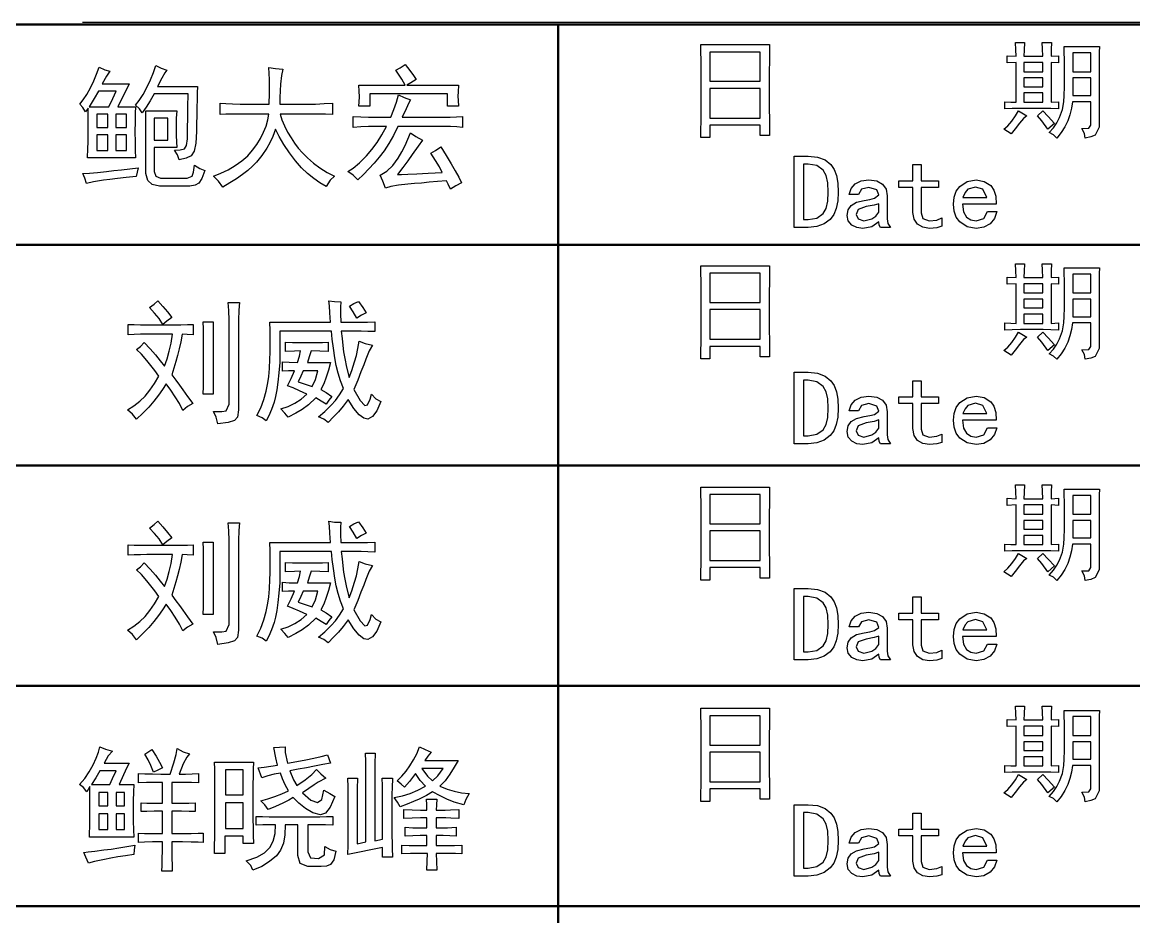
# Model space of a CAD drawing. Extents: x 0 to 1189, y 0 to 841.
# Drawn here: x 936.53 to 981.96, y 36.47 to 73 of the extents above; entities that cross this region are included whole.
import ezdxf

# ---------------------------------------------------------------- set-up
doc = ezdxf.new("R2010")
doc.units = 0

msp = doc.modelspace()

# ---------------------------------------------------------------- linework, layer by layer
at = {"color": 7, "lineweight": 50}
for p, q in [((1178.931, 72.903), (908.931, 72.903)), ((958.433, 9.903), (958.433, 72.903)), ((1010.933, 63.903), (908.931, 63.903)), ((1178.931, 54.903), (908.931, 54.903)), ((1010.933, 45.903), (908.931, 45.903)), ((1100.931, 36.903), (908.931, 36.903))]:
    msp.add_line(p, q, dxfattribs=at)
at = {"color": 7, "lineweight": 25}
for p, q in [((939, 73), (1179, 73)), ((939, 73), (952.333, 73)), ((952.333, 73), (1032.333, 73)), ((952.333, 73), (1032.333, 73))]:
    msp.add_line(p, q, dxfattribs=at)
for points in [[(967.077, 72.089), (967.071, 71.747), (967.067, 71.391), (967.063, 71.019), (967.061, 70.632), (967.06, 70.231), (967.061, 69.829), (967.063, 69.443), (967.067, 69.071), (967.071, 68.714), (967.077, 68.373), (966.685, 68.373), (966.685, 68.799), (964.64, 68.799), (964.64, 68.288), (964.265, 68.288), (964.271, 68.612), (964.276, 68.958), (964.279, 69.327), (964.281, 69.717), (964.282, 70.128), (964.281, 70.476), (964.28, 70.816), (964.278, 71.147), (964.274, 71.469), (964.27, 71.783), (964.265, 72.089)], [(966.685, 70.589), (966.685, 71.782), (964.64, 71.782), (964.64, 70.589)], [(977.151, 71.611), (977.146, 71.88), (977.134, 72.174), (977.492, 72.174), (977.479, 71.863), (977.474, 71.611), (978.242, 71.611), (978.237, 71.914), (978.224, 72.174), (978.599, 72.174), (978.587, 71.888), (978.582, 71.611), (978.889, 71.628), (978.889, 71.339), (978.582, 71.356), (978.582, 69.736), (978.889, 69.753), (978.889, 69.464), (978.57, 69.476), (978.259, 69.481), (977.338, 69.481), (976.989, 69.476), (976.69, 69.464), (976.69, 69.753), (976.933, 69.741), (977.151, 69.736), (977.151, 71.356), (976.793, 71.339), (976.793, 71.628)], [(979.844, 68.663), (980.129, 68.671), (980.202, 68.799), (980.202, 69.753), (979.452, 69.753), (979.416, 69.485), (979.353, 69.223), (979.264, 68.969), (979.147, 68.725), (978.999, 68.492), (978.821, 68.271), (978.68, 68.403), (978.497, 68.492), (978.674, 68.689), (978.819, 68.894), (978.932, 69.106), (979.047, 69.43), (979.102, 69.753), (979.117, 70.015), (979.125, 70.367), (979.128, 70.81), (979.127, 71.166), (979.124, 71.484), (979.118, 71.763), (979.111, 72.003), (980.56, 72.003), (980.55, 71.772), (980.545, 71.511), (980.543, 71.219), (980.543, 68.714), (980.389, 68.39), (980.21, 68.317), (979.98, 68.271), (979.946, 68.462)], [(978.242, 70.981), (978.242, 71.356), (977.474, 71.356), (977.474, 70.981)], [(980.202, 70.981), (980.202, 71.748), (979.469, 71.748), (979.469, 70.981)], [(940.116, 70.999), (939.972, 70.797), (939.796, 70.488), (940.904, 70.488), (940.435, 69.55), (941.16, 69.55), (941.148, 69.285), (941.141, 68.944), (941.138, 68.527), (941.141, 68.116), (941.148, 67.76), (941.16, 67.462), (939.2, 67.462), (939.216, 67.846), (939.221, 68.101), (939.221, 69.486), (939.114, 69.337), (939.003, 69.513), (938.88, 69.657), (939.023, 69.834), (939.169, 70.054), (939.317, 70.317), (939.455, 70.601), (939.572, 70.885), (939.668, 71.17), (939.908, 71.063)], [(941.16, 69.614), (941.316, 69.808), (941.472, 70.05), (941.629, 70.339), (941.773, 70.646), (941.894, 70.945), (941.991, 71.233), (942.209, 71.122), (942.438, 71.042), (942.358, 70.93), (942.23, 70.71), (942.055, 70.381), (943.695, 70.381), (943.685, 70.123), (943.677, 69.838), (943.669, 69.526), (943.663, 69.188), (943.657, 68.854), (943.65, 68.554), (943.641, 68.289), (943.631, 68.059), (943.56, 67.728), (943.429, 67.547), (943.229, 67.451), (942.95, 67.377), (942.87, 67.585), (942.758, 67.782), (942.987, 67.792), (943.163, 67.824), (943.245, 67.96), (943.28, 68.24), (943.285, 68.426), (943.29, 68.703), (943.296, 69.072), (943.304, 69.532), (943.312, 70.083), (941.927, 70.083), (941.759, 69.796), (941.595, 69.534), (941.437, 69.295), (941.325, 69.46)], [(946.629, 69.657), (946.64, 70.099), (946.643, 70.433), (946.64, 70.658), (946.626, 70.909), (946.608, 71.148), (946.879, 71.111), (947.183, 71.084), (947.127, 70.823), (947.087, 70.466), (947.069, 70.196), (947.059, 69.927), (947.055, 69.657), (948.142, 69.657), (948.516, 69.661), (948.871, 69.676), (949.207, 69.699), (949.207, 69.231), (948.921, 69.242), (948.629, 69.25), (948.333, 69.252), (947.076, 69.252), (947.147, 69.009), (947.247, 68.764), (947.375, 68.517), (947.518, 68.278), (947.663, 68.058), (947.811, 67.856), (947.979, 67.661), (948.185, 67.459), (948.429, 67.249), (948.7, 67.048), (948.988, 66.87), (949.292, 66.716), (949.122, 66.546), (948.951, 66.29), (948.697, 66.444), (948.445, 66.622), (948.195, 66.823), (947.946, 67.058), (947.698, 67.339), (947.449, 67.665), (947.221, 68.004), (947.032, 68.327), (946.885, 68.634), (946.769, 68.339), (946.648, 68.08), (946.522, 67.856), (946.323, 67.561), (946.107, 67.292), (945.943, 67.121), (945.752, 66.951), (945.532, 66.78), (945.286, 66.61), (945.02, 66.439), (944.733, 66.269), (944.551, 66.509), (944.349, 66.716), (944.646, 66.83), (944.941, 66.972), (945.233, 67.143), (945.507, 67.335), (945.745, 67.545), (945.947, 67.771), (946.12, 68.009), (946.269, 68.254), (946.394, 68.506), (946.494, 68.759), (946.565, 69.008), (946.608, 69.252), (945.436, 69.252), (945.118, 69.25), (944.849, 69.242), (944.626, 69.231), (944.626, 69.699), (944.849, 69.685), (945.118, 69.671), (945.436, 69.657)], [(951.802, 71.042), (951.973, 71.143), (952.186, 71.276), (952.368, 71.027), (952.517, 70.821), (952.633, 70.658), (952.409, 70.525), (952.25, 70.424), (954.359, 70.424), (954.343, 70.163), (954.338, 69.976), (954.343, 69.801), (954.359, 69.571), (953.911, 69.571), (953.911, 70.083), (950.737, 70.083), (950.737, 69.571), (950.289, 69.571), (950.305, 69.753), (950.311, 69.955), (950.305, 70.179), (950.289, 70.424), (952.186, 70.424), (952.047, 70.674)], [(978.242, 70.367), (978.242, 70.725), (977.474, 70.725), (977.474, 70.367)], [(980.202, 70.009), (980.202, 70.725), (979.469, 70.725), (979.469, 70.009)], [(940.073, 69.55), (940.233, 69.891), (940.371, 70.189), (939.647, 70.189), (939.477, 69.891), (939.263, 69.55)], [(952.399, 69.827), (952.332, 69.702), (952.219, 69.467), (952.058, 69.124), (953.741, 69.124), (954.018, 69.126), (954.281, 69.134), (954.529, 69.145), (954.529, 68.698), (954.293, 68.722), (954.037, 68.736), (953.762, 68.741), (951.887, 68.741), (951.704, 68.374), (951.515, 68.043), (951.32, 67.746), (951.12, 67.483), (950.914, 67.242), (950.7, 67.009), (950.477, 66.784), (950.247, 66.567), (950.06, 66.748), (949.842, 66.908), (950.059, 67.045), (950.311, 67.259), (950.598, 67.547), (950.821, 67.806), (951.032, 68.091), (951.232, 68.402), (951.419, 68.741), (951.014, 68.741), (950.689, 68.736), (950.37, 68.722), (950.055, 68.698), (950.055, 69.145), (950.37, 69.134), (950.689, 69.126), (951.014, 69.124), (951.589, 69.124), (951.719, 69.434), (951.826, 69.74), (951.909, 70.04), (952.138, 69.923)], [(966.685, 69.089), (966.685, 70.299), (964.64, 70.299), (964.64, 69.089)], [(978.242, 69.736), (978.242, 70.111), (977.474, 70.111), (977.474, 69.736)], [(940.031, 68.698), (940.031, 69.252), (939.583, 69.252), (939.583, 68.698)], [(940.798, 68.698), (940.798, 69.252), (940.35, 69.252), (940.35, 68.698)], [(942.843, 69.38), (942.827, 69.087), (942.822, 68.677), (942.824, 68.381), (942.831, 68.118), (942.843, 67.888), (941.927, 67.888), (941.927, 66.908), (941.991, 66.711), (942.183, 66.631), (943.269, 66.631), (943.482, 66.716), (943.536, 66.871), (943.568, 67.164), (943.791, 67.025), (943.994, 66.951), (943.868, 66.618), (943.749, 66.429), (943.597, 66.341), (943.376, 66.312), (942.14, 66.312), (941.842, 66.368), (941.657, 66.539), (941.586, 66.823), (941.586, 69.38)], [(942.481, 68.187), (942.481, 69.081), (941.927, 69.081), (941.927, 68.187)], [(977.594, 69.174), (977.46, 69.074), (977.295, 68.876), (977.119, 68.643), (976.946, 68.441), (976.656, 68.628), (976.814, 68.771), (976.98, 68.961), (977.134, 69.172), (977.253, 69.378)], [(978.446, 68.628), (978.203, 68.969), (978.02, 69.174), (978.242, 69.378), (978.463, 69.148), (978.719, 68.867)], [(940.031, 67.76), (940.031, 68.4), (939.583, 68.4), (939.583, 67.76)], [(940.798, 67.76), (940.798, 68.4), (940.35, 68.4), (940.35, 67.76)], [(952.889, 68.187), (952.71, 67.944), (952.473, 67.601), (952.287, 67.334), (952.085, 67.061), (951.866, 66.78), (952.028, 66.784), (952.292, 66.794), (952.659, 66.811), (953.127, 66.835), (953.698, 66.866), (953.58, 67.095), (953.424, 67.358), (953.23, 67.654), (953.416, 67.76), (953.635, 67.91), (953.86, 67.551), (954.057, 67.224), (954.228, 66.93), (954.371, 66.669), (954.487, 66.439), (954.258, 66.322), (954.039, 66.184), (953.943, 66.386), (953.869, 66.525), (953.506, 66.492), (953.167, 66.462), (952.851, 66.434), (952.56, 66.409), (952.292, 66.386), (951.906, 66.345), (951.601, 66.291), (951.376, 66.226), (951.269, 66.509), (951.163, 66.759), (951.434, 66.921), (951.679, 67.152), (951.898, 67.451), (952.045, 67.704), (952.178, 67.96), (952.296, 68.221), (952.399, 68.485), (952.617, 68.336)], [(969.884, 66.065), (969.863, 65.701), (969.8, 65.394), (969.697, 65.143), (969.551, 64.949), (969.304, 64.764), (969.006, 64.653), (968.656, 64.616), (968.077, 64.616), (968.077, 67.531), (968.656, 67.531), (969.04, 67.493), (969.349, 67.38), (969.585, 67.19), (969.716, 66.992), (969.809, 66.739), (969.865, 66.43)], [(941.266, 67.057), (941.181, 66.695), (940.778, 66.654), (940.422, 66.615), (940.112, 66.579), (939.849, 66.546), (939.437, 66.482), (939.157, 66.418), (939.088, 66.636), (939.008, 66.823), (939.286, 66.842), (939.609, 66.87), (939.977, 66.908), (940.278, 66.941), (940.593, 66.977), (940.922, 67.016)], [(969.474, 66.065), (969.452, 66.444), (969.384, 66.74), (969.27, 66.952), (969.014, 67.143), (968.656, 67.207), (968.469, 67.207), (968.469, 64.94), (968.656, 64.94), (969.014, 65.002), (969.27, 65.187), (969.384, 65.395), (969.452, 65.687)], [(974.112, 64.668), (973.915, 64.608), (973.617, 64.582), (973.34, 64.625), (973.123, 64.753), (972.982, 64.957), (972.935, 65.23), (972.935, 66.253), (972.356, 66.253), (972.356, 66.525), (972.935, 66.525), (972.935, 67.19), (973.276, 67.19), (973.276, 66.525), (973.975, 66.525), (973.975, 66.253), (973.276, 66.253), (973.276, 65.213), (973.344, 64.983), (973.6, 64.889), (973.907, 64.923), (974.112, 65.008)], [(972.018, 64.616), (971.609, 64.616), (971.558, 64.71), (971.541, 64.855), (971.251, 64.65), (970.893, 64.582), (970.642, 64.616), (970.433, 64.719), (970.292, 64.885), (970.246, 65.111), (970.288, 65.341), (970.416, 65.52), (970.633, 65.648), (970.944, 65.724), (971.168, 65.763), (971.362, 65.81), (971.541, 65.946), (971.464, 66.15), (971.132, 66.253), (970.834, 66.176), (970.706, 65.963), (970.331, 65.963), (970.41, 66.208), (970.578, 66.398), (970.823, 66.519), (971.132, 66.56), (971.46, 66.517), (971.694, 66.389), (971.835, 66.185), (971.882, 65.912), (971.882, 64.974), (971.916, 64.787)], [(976.36, 65.264), (976.275, 64.987), (976.087, 64.77), (975.827, 64.629), (975.525, 64.582), (975.152, 64.648), (974.852, 64.847), (974.705, 65.044), (974.617, 65.286), (974.587, 65.571), (974.617, 65.856), (974.705, 66.097), (974.852, 66.295), (975.152, 66.494), (975.525, 66.56), (975.851, 66.502), (976.113, 66.329), (976.241, 66.143), (976.318, 65.89), (976.343, 65.571), (974.962, 65.571), (975.003, 65.251), (975.124, 65.043), (975.305, 64.927), (975.525, 64.889), (975.832, 64.983), (975.985, 65.264)], [(975.951, 65.844), (975.798, 66.176), (975.491, 66.27), (975.184, 66.176), (975.065, 66.046), (974.979, 65.844)], [(971.541, 65.247), (971.541, 65.588), (971.345, 65.528), (971.03, 65.469), (970.697, 65.349), (970.621, 65.145), (970.697, 64.966), (970.927, 64.889), (971.26, 64.974), (971.42, 65.085)], [(967.077, 63.053), (967.071, 62.711), (967.067, 62.355), (967.063, 61.983), (967.061, 61.596), (967.06, 61.195), (967.061, 60.793), (967.063, 60.407), (967.067, 60.035), (967.071, 59.678), (967.077, 59.337), (966.685, 59.337), (966.685, 59.763), (964.64, 59.763), (964.64, 59.252), (964.265, 59.252), (964.271, 59.576), (964.276, 59.923), (964.279, 60.291), (964.281, 60.681), (964.282, 61.093), (964.281, 61.441), (964.28, 61.78), (964.278, 62.111), (964.274, 62.433), (964.27, 62.747), (964.265, 63.053)], [(966.685, 61.553), (966.685, 62.746), (964.64, 62.746), (964.64, 61.553)], [(977.151, 62.575), (977.146, 62.844), (977.134, 63.138), (977.492, 63.138), (977.479, 62.827), (977.474, 62.575), (978.242, 62.575), (978.237, 62.878), (978.224, 63.138), (978.599, 63.138), (978.587, 62.852), (978.582, 62.575), (978.889, 62.593), (978.889, 62.303), (978.582, 62.32), (978.582, 60.7), (978.889, 60.718), (978.889, 60.428), (978.57, 60.441), (978.259, 60.445), (977.338, 60.445), (976.989, 60.441), (976.69, 60.428), (976.69, 60.718), (976.933, 60.705), (977.151, 60.7), (977.151, 62.32), (976.793, 62.303), (976.793, 62.593)], [(979.844, 59.627), (980.129, 59.635), (980.202, 59.763), (980.202, 60.718), (979.452, 60.718), (979.416, 60.449), (979.353, 60.187), (979.264, 59.933), (979.147, 59.689), (978.999, 59.456), (978.821, 59.235), (978.68, 59.367), (978.497, 59.456), (978.674, 59.653), (978.819, 59.858), (978.932, 60.07), (979.047, 60.394), (979.102, 60.718), (979.117, 60.979), (979.125, 61.331), (979.128, 61.774), (979.127, 62.13), (979.124, 62.448), (979.118, 62.727), (979.111, 62.968), (980.56, 62.968), (980.55, 62.736), (980.545, 62.475), (980.543, 62.183), (980.543, 59.678), (980.389, 59.354), (980.21, 59.281), (979.98, 59.235), (979.946, 59.426)], [(980.202, 61.945), (980.202, 62.712), (979.469, 62.712), (979.469, 61.945)], [(978.242, 61.945), (978.242, 62.32), (977.474, 62.32), (977.474, 61.945)], [(942.07, 61.62), (942.276, 61.393), (942.468, 61.166), (942.645, 60.938), (942.438, 60.794), (942.283, 60.661), (942.127, 60.898), (941.942, 61.125), (941.729, 61.343), (941.921, 61.487)], [(945.415, 61.556), (945.383, 61.237), (945.373, 60.832), (945.373, 57.167), (945.33, 56.877), (945.202, 56.73), (944.947, 56.658), (944.52, 56.592), (944.457, 56.869), (944.35, 57.103), (944.683, 57.108), (944.872, 57.124), (944.989, 57.401), (944.989, 60.832), (944.979, 61.226), (944.947, 61.556)], [(946.503, 56.72), (946.332, 56.847), (946.119, 56.933), (946.287, 57.258), (946.407, 57.593), (946.495, 57.934), (946.567, 58.275), (946.605, 58.534), (946.633, 58.857), (946.652, 59.244), (946.659, 59.506), (946.662, 59.786), (946.662, 60.087), (946.659, 60.407), (946.652, 60.747), (949.124, 60.747), (949.107, 61.128), (949.086, 61.419), (949.06, 61.62), (949.299, 61.588), (949.55, 61.577), (949.54, 61.362), (949.54, 61.085), (949.55, 60.747), (950.125, 60.747), (950.376, 60.749), (950.646, 60.756), (950.935, 60.768), (950.935, 60.363), (950.655, 60.375), (950.385, 60.382), (950.125, 60.384), (949.571, 60.384), (949.601, 60.082), (949.633, 59.802), (949.667, 59.543), (949.715, 59.26), (949.79, 58.908), (949.891, 58.488), (950, 58.776), (950.114, 59.127), (950.187, 59.392), (950.247, 59.676), (950.295, 59.979), (950.551, 59.884), (950.849, 59.809), (950.716, 59.58), (950.572, 59.234), (950.486, 59.005), (950.375, 58.722), (950.241, 58.387), (950.082, 57.998), (950.344, 57.551), (950.532, 57.345), (950.647, 57.38), (950.746, 57.604), (950.807, 57.806), (950.988, 57.625), (951.19, 57.508), (951.027, 57.135), (950.849, 56.897), (950.658, 56.794), (950.495, 56.824), (950.306, 56.967), (950.09, 57.224), (949.848, 57.593), (949.643, 57.319), (949.454, 57.092), (949.259, 56.882), (949.038, 56.656), (948.852, 56.789), (948.633, 56.89), (948.892, 57.103), (949.156, 57.359), (949.33, 57.558), (949.496, 57.785), (949.656, 58.041), (949.538, 58.359), (949.44, 58.674), (949.363, 58.987), (949.305, 59.298), (949.247, 59.693), (949.201, 60.055), (949.166, 60.384), (947.057, 60.384), (947.057, 59.106), (947.02, 58.68), (946.978, 58.305), (946.932, 57.981), (946.88, 57.708), (946.822, 57.487), (946.721, 57.184), (946.614, 56.928)], [(950.274, 61.599), (950.45, 61.354), (950.594, 61.13), (950.391, 61.034), (950.21, 60.917), (950.061, 61.178), (949.912, 61.407), (950.088, 61.508)], [(978.242, 61.331), (978.242, 61.689), (977.474, 61.689), (977.474, 61.331)], [(980.202, 60.973), (980.202, 61.689), (979.469, 61.689), (979.469, 60.973)], [(966.685, 60.053), (966.685, 61.263), (964.64, 61.263), (964.64, 60.053)], [(978.242, 60.7), (978.242, 61.075), (977.474, 61.075), (977.474, 60.7)], [(942.688, 60.64), (943.008, 60.642), (943.285, 60.649), (943.519, 60.661), (943.519, 60.235), (943.269, 60.251), (943.072, 60.256), (943.012, 59.943), (942.948, 59.655), (942.88, 59.394), (942.806, 59.139), (942.728, 58.873), (942.645, 58.595), (942.809, 58.376), (942.958, 58.173), (943.093, 57.987), (943.29, 57.713), (943.498, 57.423), (943.29, 57.3), (943.093, 57.146), (942.952, 57.423), (942.784, 57.7), (942.6, 57.971), (942.411, 58.232), (942.261, 58.003), (942.094, 57.768), (941.91, 57.529), (941.703, 57.285), (941.465, 57.037), (941.197, 56.783), (941.031, 56.997), (940.834, 57.167), (941.094, 57.334), (941.332, 57.522), (941.548, 57.732), (941.748, 57.97), (941.936, 58.243), (942.113, 58.552), (941.945, 58.773), (941.781, 58.983), (941.623, 59.18), (941.399, 59.439), (941.197, 59.639), (941.362, 59.761), (941.516, 59.916), (941.759, 59.663), (941.974, 59.415), (942.169, 59.178), (942.347, 58.957), (942.448, 59.258), (942.539, 59.564), (942.613, 59.892), (942.667, 60.256), (941.623, 60.256), (941.358, 60.254), (941.102, 60.247), (940.856, 60.235), (940.856, 60.661), (941.102, 60.649), (941.358, 60.642), (941.623, 60.64)], [(943.945, 60.107), (943.94, 60.475), (943.924, 60.768), (944.329, 60.768), (944.329, 57.806), (943.924, 57.806), (943.94, 58.12), (943.945, 58.467)], [(977.594, 60.138), (977.46, 60.038), (977.295, 59.84), (977.119, 59.607), (976.946, 59.405), (976.656, 59.593), (976.814, 59.735), (976.98, 59.925), (977.134, 60.136), (977.253, 60.343)], [(978.446, 59.593), (978.203, 59.933), (978.02, 60.138), (978.242, 60.343), (978.463, 60.112), (978.719, 59.831)], [(947.163, 59.127), (947.446, 59.111), (947.781, 59.106), (947.856, 59.362), (947.909, 59.575), (947.659, 59.569), (947.291, 59.553), (947.291, 59.937), (947.573, 59.925), (947.878, 59.918), (948.207, 59.916), (948.527, 59.918), (948.804, 59.925), (949.038, 59.937), (949.038, 59.553), (948.692, 59.569), (948.335, 59.575), (948.255, 59.34), (948.186, 59.106), (949.124, 59.106), (949.044, 58.789), (948.953, 58.499), (948.852, 58.235), (948.74, 57.998), (948.958, 57.875), (949.188, 57.721), (949.065, 57.566), (948.953, 57.401), (948.751, 57.529), (948.527, 57.657), (948.229, 57.38), (947.973, 57.188), (947.712, 57.034), (947.398, 56.869), (947.259, 57.039), (947.099, 57.21), (947.403, 57.311), (947.675, 57.444), (947.925, 57.609), (948.165, 57.806), (947.869, 57.948), (947.606, 58.062), (947.376, 58.147), (947.52, 58.451), (947.653, 58.765), (947.414, 58.76), (947.163, 58.744)], [(948.378, 58.126), (948.522, 58.413), (948.612, 58.765), (948.016, 58.765), (947.92, 58.547), (947.803, 58.318)], [(969.884, 57.236), (969.863, 56.872), (969.8, 56.565), (969.697, 56.314), (969.551, 56.12), (969.304, 55.935), (969.006, 55.824), (968.656, 55.787), (968.077, 55.787), (968.077, 58.702), (968.656, 58.702), (969.04, 58.664), (969.349, 58.55), (969.585, 58.361), (969.716, 58.163), (969.809, 57.909), (969.865, 57.6)], [(969.474, 57.236), (969.452, 57.615), (969.384, 57.91), (969.27, 58.122), (969.014, 58.314), (968.656, 58.378), (968.469, 58.378), (968.469, 56.111), (968.656, 56.111), (969.014, 56.173), (969.27, 56.358), (969.384, 56.566), (969.452, 56.858)], [(974.112, 55.838), (973.915, 55.779), (973.617, 55.753), (973.34, 55.796), (973.123, 55.923), (972.982, 56.128), (972.935, 56.401), (972.935, 57.423), (972.356, 57.423), (972.356, 57.696), (972.935, 57.696), (972.935, 58.361), (973.276, 58.361), (973.276, 57.696), (973.975, 57.696), (973.975, 57.423), (973.276, 57.423), (973.276, 56.384), (973.344, 56.154), (973.6, 56.06), (973.907, 56.094), (974.112, 56.179)], [(972.018, 55.787), (971.609, 55.787), (971.558, 55.881), (971.541, 56.026), (971.251, 55.821), (970.893, 55.753), (970.642, 55.787), (970.433, 55.889), (970.292, 56.056), (970.246, 56.281), (970.288, 56.512), (970.416, 56.691), (970.633, 56.818), (970.944, 56.895), (971.168, 56.933), (971.362, 56.98), (971.541, 57.117), (971.464, 57.321), (971.132, 57.423), (970.834, 57.347), (970.706, 57.134), (970.331, 57.134), (970.41, 57.379), (970.578, 57.568), (970.823, 57.69), (971.132, 57.73), (971.46, 57.688), (971.694, 57.56), (971.835, 57.355), (971.882, 57.083), (971.882, 56.145), (971.916, 55.958)], [(976.36, 56.435), (976.275, 56.158), (976.087, 55.941), (975.827, 55.8), (975.525, 55.753), (975.152, 55.819), (974.852, 56.017), (974.705, 56.215), (974.617, 56.457), (974.587, 56.742), (974.617, 57.027), (974.705, 57.268), (974.852, 57.466), (975.152, 57.664), (975.525, 57.73), (975.851, 57.673), (976.113, 57.5), (976.241, 57.314), (976.318, 57.061), (976.343, 56.742), (974.962, 56.742), (975.003, 56.422), (975.124, 56.213), (975.305, 56.098), (975.525, 56.06), (975.832, 56.154), (975.985, 56.435)], [(975.951, 57.014), (975.798, 57.347), (975.491, 57.441), (975.184, 57.347), (975.065, 57.217), (974.979, 57.014)], [(971.541, 56.418), (971.541, 56.759), (971.345, 56.699), (971.03, 56.639), (970.697, 56.52), (970.621, 56.316), (970.697, 56.137), (970.927, 56.06), (971.26, 56.145), (971.42, 56.256)], [(977.151, 53.54), (977.146, 53.808), (977.134, 54.102), (977.492, 54.102), (977.479, 53.791), (977.474, 53.54), (978.242, 53.54), (978.237, 53.842), (978.224, 54.102), (978.599, 54.102), (978.587, 53.817), (978.582, 53.54), (978.889, 53.557), (978.889, 53.267), (978.582, 53.284), (978.582, 51.665), (978.889, 51.682), (978.889, 51.392), (978.57, 51.405), (978.259, 51.409), (977.338, 51.409), (976.989, 51.405), (976.69, 51.392), (976.69, 51.682), (976.933, 51.669), (977.151, 51.665), (977.151, 53.284), (976.793, 53.267), (976.793, 53.557)], [(967.077, 54.017), (967.071, 53.675), (967.067, 53.319), (967.063, 52.947), (967.061, 52.56), (967.06, 52.159), (967.061, 51.757), (967.063, 51.371), (967.067, 50.999), (967.071, 50.642), (967.077, 50.301), (966.685, 50.301), (966.685, 50.727), (964.64, 50.727), (964.64, 50.216), (964.265, 50.216), (964.271, 50.54), (964.276, 50.887), (964.279, 51.255), (964.281, 51.645), (964.282, 52.057), (964.281, 52.405), (964.28, 52.744), (964.278, 53.075), (964.274, 53.397), (964.27, 53.711), (964.265, 54.017)], [(966.685, 52.517), (966.685, 53.71), (964.64, 53.71), (964.64, 52.517)], [(979.844, 50.591), (980.129, 50.599), (980.202, 50.727), (980.202, 51.682), (979.452, 51.682), (979.416, 51.413), (979.353, 51.151), (979.264, 50.897), (979.147, 50.653), (978.999, 50.42), (978.821, 50.199), (978.68, 50.331), (978.497, 50.42), (978.674, 50.617), (978.819, 50.822), (978.932, 51.034), (979.047, 51.358), (979.102, 51.682), (979.117, 51.943), (979.125, 52.295), (979.128, 52.738), (979.127, 53.094), (979.124, 53.412), (979.118, 53.691), (979.111, 53.932), (980.56, 53.932), (980.55, 53.701), (980.545, 53.439), (980.543, 53.147), (980.543, 50.642), (980.389, 50.318), (980.21, 50.246), (979.98, 50.199), (979.946, 50.39)], [(980.202, 52.909), (980.202, 53.676), (979.469, 53.676), (979.469, 52.909)], [(978.242, 52.909), (978.242, 53.284), (977.474, 53.284), (977.474, 52.909)], [(942.07, 52.62), (942.276, 52.393), (942.468, 52.166), (942.645, 51.938), (942.438, 51.794), (942.283, 51.661), (942.127, 51.898), (941.942, 52.125), (941.729, 52.343), (941.921, 52.487)], [(945.415, 52.556), (945.383, 52.237), (945.373, 51.832), (945.373, 48.167), (945.33, 47.877), (945.202, 47.73), (944.947, 47.658), (944.52, 47.592), (944.457, 47.869), (944.35, 48.103), (944.683, 48.108), (944.872, 48.124), (944.989, 48.401), (944.989, 51.832), (944.979, 52.226), (944.947, 52.556)], [(946.503, 47.72), (946.332, 47.847), (946.119, 47.933), (946.287, 48.258), (946.407, 48.593), (946.495, 48.934), (946.567, 49.275), (946.605, 49.534), (946.633, 49.857), (946.652, 50.244), (946.659, 50.506), (946.662, 50.786), (946.662, 51.087), (946.659, 51.407), (946.652, 51.747), (949.124, 51.747), (949.107, 52.128), (949.086, 52.419), (949.06, 52.62), (949.299, 52.588), (949.55, 52.577), (949.54, 52.362), (949.54, 52.085), (949.55, 51.747), (950.125, 51.747), (950.376, 51.749), (950.646, 51.756), (950.935, 51.768), (950.935, 51.363), (950.655, 51.375), (950.385, 51.382), (950.125, 51.384), (949.571, 51.384), (949.601, 51.082), (949.633, 50.802), (949.667, 50.543), (949.715, 50.26), (949.79, 49.908), (949.891, 49.488), (950, 49.776), (950.114, 50.127), (950.187, 50.392), (950.247, 50.676), (950.295, 50.979), (950.551, 50.884), (950.849, 50.809), (950.716, 50.58), (950.572, 50.234), (950.486, 50.005), (950.375, 49.722), (950.241, 49.387), (950.082, 48.998), (950.344, 48.551), (950.532, 48.345), (950.647, 48.38), (950.746, 48.604), (950.807, 48.806), (950.988, 48.625), (951.19, 48.508), (951.027, 48.135), (950.849, 47.897), (950.658, 47.794), (950.495, 47.824), (950.306, 47.967), (950.09, 48.224), (949.848, 48.593), (949.643, 48.319), (949.454, 48.092), (949.259, 47.882), (949.038, 47.656), (948.852, 47.789), (948.633, 47.89), (948.892, 48.103), (949.156, 48.359), (949.33, 48.558), (949.496, 48.785), (949.656, 49.041), (949.538, 49.359), (949.44, 49.674), (949.363, 49.987), (949.305, 50.298), (949.247, 50.693), (949.201, 51.055), (949.166, 51.384), (947.057, 51.384), (947.057, 50.106), (947.02, 49.68), (946.978, 49.305), (946.932, 48.981), (946.88, 48.708), (946.822, 48.487), (946.721, 48.184), (946.614, 47.928)], [(950.274, 52.599), (950.45, 52.354), (950.594, 52.13), (950.391, 52.034), (950.21, 51.917), (950.061, 52.178), (949.912, 52.407), (950.088, 52.508)], [(978.242, 52.295), (978.242, 52.653), (977.474, 52.653), (977.474, 52.295)], [(980.202, 51.937), (980.202, 52.653), (979.469, 52.653), (979.469, 51.937)], [(966.685, 51.017), (966.685, 52.227), (964.64, 52.227), (964.64, 51.017)], [(978.242, 51.665), (978.242, 52.04), (977.474, 52.04), (977.474, 51.665)], [(942.688, 51.64), (943.008, 51.642), (943.285, 51.649), (943.519, 51.661), (943.519, 51.235), (943.269, 51.251), (943.072, 51.256), (943.012, 50.943), (942.948, 50.655), (942.88, 50.394), (942.806, 50.139), (942.728, 49.873), (942.645, 49.595), (942.809, 49.376), (942.958, 49.173), (943.093, 48.987), (943.29, 48.713), (943.498, 48.423), (943.29, 48.3), (943.093, 48.146), (942.952, 48.423), (942.784, 48.7), (942.6, 48.971), (942.411, 49.232), (942.261, 49.003), (942.094, 48.768), (941.91, 48.529), (941.703, 48.285), (941.465, 48.037), (941.197, 47.783), (941.031, 47.997), (940.834, 48.167), (941.094, 48.334), (941.332, 48.522), (941.548, 48.732), (941.748, 48.97), (941.936, 49.243), (942.113, 49.552), (941.945, 49.773), (941.781, 49.983), (941.623, 50.18), (941.399, 50.439), (941.197, 50.639), (941.362, 50.761), (941.516, 50.916), (941.759, 50.663), (941.974, 50.415), (942.169, 50.178), (942.347, 49.957), (942.448, 50.258), (942.539, 50.564), (942.613, 50.892), (942.667, 51.256), (941.623, 51.256), (941.358, 51.254), (941.102, 51.247), (940.856, 51.235), (940.856, 51.661), (941.102, 51.649), (941.358, 51.642), (941.623, 51.64)], [(943.945, 51.107), (943.94, 51.475), (943.924, 51.768), (944.329, 51.768), (944.329, 48.806), (943.924, 48.806), (943.94, 49.12), (943.945, 49.467)], [(947.163, 50.127), (947.446, 50.111), (947.781, 50.106), (947.856, 50.362), (947.909, 50.575), (947.659, 50.569), (947.291, 50.553), (947.291, 50.937), (947.573, 50.925), (947.878, 50.918), (948.207, 50.916), (948.527, 50.918), (948.804, 50.925), (949.038, 50.937), (949.038, 50.553), (948.692, 50.569), (948.335, 50.575), (948.255, 50.34), (948.186, 50.106), (949.124, 50.106), (949.044, 49.789), (948.953, 49.499), (948.852, 49.235), (948.74, 48.998), (948.958, 48.875), (949.188, 48.721), (949.065, 48.566), (948.953, 48.401), (948.751, 48.529), (948.527, 48.657), (948.229, 48.38), (947.973, 48.188), (947.712, 48.034), (947.398, 47.869), (947.259, 48.039), (947.099, 48.21), (947.403, 48.311), (947.675, 48.444), (947.925, 48.609), (948.165, 48.806), (947.869, 48.948), (947.606, 49.062), (947.376, 49.147), (947.52, 49.451), (947.653, 49.765), (947.414, 49.76), (947.163, 49.744)], [(977.594, 51.102), (977.46, 51.002), (977.295, 50.804), (977.119, 50.572), (976.946, 50.369), (976.656, 50.557), (976.814, 50.699), (976.98, 50.889), (977.134, 51.1), (977.253, 51.307)], [(978.446, 50.557), (978.203, 50.897), (978.02, 51.102), (978.242, 51.307), (978.463, 51.076), (978.719, 50.795)], [(948.378, 49.126), (948.522, 49.413), (948.612, 49.765), (948.016, 49.765), (947.92, 49.547), (947.803, 49.318)], [(969.884, 48.407), (969.863, 48.043), (969.8, 47.736), (969.697, 47.485), (969.551, 47.29), (969.304, 47.106), (969.006, 46.995), (968.656, 46.958), (968.077, 46.958), (968.077, 49.873), (968.656, 49.873), (969.04, 49.835), (969.349, 49.721), (969.585, 49.532), (969.716, 49.334), (969.809, 49.08), (969.865, 48.771)], [(969.474, 48.407), (969.452, 48.785), (969.384, 49.081), (969.27, 49.293), (969.014, 49.485), (968.656, 49.549), (968.469, 49.549), (968.469, 47.282), (968.656, 47.282), (969.014, 47.343), (969.27, 47.529), (969.384, 47.736), (969.452, 48.029)], [(974.112, 47.009), (973.915, 46.949), (973.617, 46.924), (973.34, 46.966), (973.123, 47.094), (972.982, 47.299), (972.935, 47.571), (972.935, 48.594), (972.356, 48.594), (972.356, 48.867), (972.935, 48.867), (972.935, 49.532), (973.276, 49.532), (973.276, 48.867), (973.975, 48.867), (973.975, 48.594), (973.276, 48.594), (973.276, 47.554), (973.344, 47.324), (973.6, 47.231), (973.907, 47.265), (974.112, 47.35)], [(972.018, 46.958), (971.609, 46.958), (971.558, 47.052), (971.541, 47.196), (971.251, 46.992), (970.893, 46.924), (970.642, 46.958), (970.433, 47.06), (970.292, 47.226), (970.246, 47.452), (970.288, 47.682), (970.416, 47.861), (970.633, 47.989), (970.944, 48.066), (971.168, 48.104), (971.362, 48.151), (971.541, 48.287), (971.464, 48.492), (971.132, 48.594), (970.834, 48.517), (970.706, 48.304), (970.331, 48.304), (970.41, 48.549), (970.578, 48.739), (970.823, 48.861), (971.132, 48.901), (971.46, 48.858), (971.694, 48.731), (971.835, 48.526), (971.882, 48.253), (971.882, 47.316), (971.916, 47.128)], [(976.36, 47.606), (976.275, 47.329), (976.087, 47.111), (975.827, 46.971), (975.525, 46.924), (975.152, 46.99), (974.852, 47.188), (974.705, 47.386), (974.617, 47.627), (974.587, 47.912), (974.617, 48.197), (974.705, 48.439), (974.852, 48.637), (975.152, 48.835), (975.525, 48.901), (975.851, 48.843), (976.113, 48.671), (976.241, 48.484), (976.318, 48.232), (976.343, 47.912), (974.962, 47.912), (975.003, 47.593), (975.124, 47.384), (975.305, 47.269), (975.525, 47.231), (975.832, 47.324), (975.985, 47.606)], [(975.951, 48.185), (975.798, 48.517), (975.491, 48.611), (975.184, 48.517), (975.065, 48.388), (974.979, 48.185)], [(971.541, 47.589), (971.541, 47.929), (971.345, 47.87), (971.03, 47.81), (970.697, 47.691), (970.621, 47.486), (970.697, 47.307), (970.927, 47.231), (971.26, 47.316), (971.42, 47.427)], [(967.077, 44.981), (967.071, 44.639), (967.067, 44.283), (967.063, 43.911), (967.061, 43.525), (967.06, 43.123), (967.061, 42.721), (967.063, 42.335), (967.067, 41.963), (967.071, 41.607), (967.077, 41.265), (966.685, 41.265), (966.685, 41.691), (964.64, 41.691), (964.64, 41.18), (964.265, 41.18), (964.271, 41.504), (964.276, 41.851), (964.279, 42.219), (964.281, 42.609), (964.282, 43.021), (964.281, 43.369), (964.28, 43.708), (964.278, 44.039), (964.274, 44.362), (964.27, 44.675), (964.265, 44.981)], [(977.151, 44.504), (977.146, 44.772), (977.134, 45.066), (977.492, 45.066), (977.479, 44.755), (977.474, 44.504), (978.242, 44.504), (978.237, 44.806), (978.224, 45.066), (978.599, 45.066), (978.587, 44.781), (978.582, 44.504), (978.889, 44.521), (978.889, 44.231), (978.582, 44.248), (978.582, 42.629), (978.889, 42.646), (978.889, 42.356), (978.57, 42.369), (978.259, 42.373), (977.338, 42.373), (976.989, 42.369), (976.69, 42.356), (976.69, 42.646), (976.933, 42.633), (977.151, 42.629), (977.151, 44.248), (976.793, 44.231), (976.793, 44.521)], [(966.685, 43.481), (966.685, 44.674), (964.64, 44.674), (964.64, 43.481)], [(979.844, 41.555), (980.129, 41.563), (980.202, 41.691), (980.202, 42.646), (979.452, 42.646), (979.416, 42.377), (979.353, 42.115), (979.264, 41.862), (979.147, 41.617), (978.999, 41.384), (978.821, 41.163), (978.68, 41.295), (978.497, 41.384), (978.674, 41.581), (978.819, 41.786), (978.932, 41.998), (979.047, 42.322), (979.102, 42.646), (979.117, 42.907), (979.125, 43.259), (979.128, 43.702), (979.127, 44.058), (979.124, 44.376), (979.118, 44.655), (979.111, 44.896), (980.56, 44.896), (980.55, 44.665), (980.545, 44.403), (980.543, 44.112), (980.543, 41.606), (980.389, 41.282), (980.21, 41.21), (979.98, 41.163), (979.946, 41.354)], [(980.202, 43.873), (980.202, 44.64), (979.469, 44.64), (979.469, 43.873)], [(978.242, 43.873), (978.242, 44.248), (977.474, 44.248), (977.474, 43.873)], [(978.242, 43.259), (978.242, 43.617), (977.474, 43.617), (977.474, 43.259)], [(980.202, 42.901), (980.202, 43.617), (979.469, 43.617), (979.469, 42.901)], [(940.215, 43.23), (940.045, 43.044), (939.874, 42.74), (940.897, 42.74), (940.805, 42.558), (940.67, 42.267), (940.492, 41.867), (941.089, 41.867), (941.077, 41.566), (941.07, 41.204), (941.067, 40.78), (941.07, 40.368), (941.077, 40.013), (941.089, 39.715), (939.278, 39.715), (939.284, 39.891), (939.289, 40.134), (939.294, 40.445), (939.297, 40.823), (939.298, 41.268), (939.299, 41.782), (939.171, 41.568), (939.033, 41.739), (938.873, 41.867), (939.086, 42.117), (939.271, 42.383), (939.427, 42.666), (939.552, 42.942), (939.645, 43.187), (939.704, 43.401), (939.938, 43.305)], [(943.369, 43.124), (943.255, 42.984), (943.113, 42.707), (942.942, 42.293), (943.21, 42.295), (943.473, 42.302), (943.731, 42.314), (943.731, 41.931), (943.449, 41.943), (943.087, 41.95), (942.644, 41.952), (942.644, 41.1), (943.025, 41.102), (943.345, 41.109), (943.603, 41.121), (943.603, 40.759), (943.354, 40.771), (943.035, 40.778), (942.644, 40.78), (942.644, 39.864), (943.076, 39.865), (943.432, 39.869), (943.715, 39.876), (943.922, 39.885), (943.922, 39.502), (943.715, 39.511), (943.432, 39.518), (943.076, 39.522), (942.644, 39.523), (942.645, 39.177), (942.649, 38.862), (942.656, 38.58), (942.665, 38.33), (942.239, 38.33), (942.249, 38.564), (942.255, 38.841), (942.259, 39.161), (942.261, 39.523), (941.858, 39.521), (941.531, 39.514), (941.28, 39.502), (941.28, 39.885), (941.531, 39.873), (941.858, 39.866), (942.261, 39.864), (942.261, 40.78), (941.917, 40.778), (941.626, 40.771), (941.387, 40.759), (941.387, 41.121), (941.626, 41.109), (941.917, 41.102), (942.261, 41.1), (942.261, 41.952), (941.934, 41.95), (941.607, 41.943), (941.28, 41.931), (941.28, 42.314), (941.545, 42.305), (941.85, 42.298), (942.195, 42.294), (942.58, 42.293), (942.725, 42.75), (942.817, 43.098), (942.857, 43.337), (943.113, 43.209)], [(941.834, 43.294), (942.005, 43.032), (942.147, 42.783), (942.261, 42.549), (942.074, 42.453), (941.898, 42.378), (941.792, 42.639), (941.671, 42.88), (941.536, 43.103)], [(947.602, 41.334), (947.421, 41.222), (947.176, 41.1), (946.888, 40.972), (946.579, 40.844), (946.451, 41.041), (946.281, 41.206), (946.575, 41.287), (946.861, 41.382), (947.14, 41.49), (947.41, 41.611), (947.28, 41.853), (947.173, 42.094), (947.09, 42.336), (946.825, 42.286), (946.57, 42.222), (946.323, 42.144), (946.174, 42.549), (946.423, 42.579), (946.686, 42.615), (946.963, 42.655), (946.893, 42.953), (946.813, 43.38), (947.282, 43.401), (947.271, 43.172), (947.367, 42.74), (947.76, 42.809), (948.121, 42.877), (948.449, 42.945), (948.745, 43.013), (949.008, 43.081), (949.136, 42.74), (948.81, 42.68), (948.481, 42.618), (948.149, 42.554), (947.813, 42.488), (947.474, 42.421), (947.618, 42.059), (947.751, 41.824), (948.097, 42.059), (948.366, 42.279), (948.561, 42.485), (948.731, 42.309), (948.944, 42.122), (948.625, 41.963), (948.459, 41.853), (948.246, 41.707), (947.985, 41.526), (948.329, 41.225), (948.593, 41.132), (948.771, 41.262), (948.859, 41.632), (949.099, 41.494), (949.306, 41.377), (949.118, 40.943), (948.923, 40.695), (948.72, 40.631), (948.414, 40.716), (948.113, 40.887), (947.836, 41.105)], [(953.241, 43.188), (953.113, 43.028), (952.986, 42.847), (954.349, 42.847), (954.189, 42.581), (954.008, 42.293), (953.811, 42.021), (953.603, 41.803), (953.894, 41.68), (954.189, 41.59), (954.49, 41.531), (954.797, 41.505), (954.658, 41.26), (954.584, 41.036), (954.184, 41.148), (953.88, 41.27), (953.609, 41.409), (953.305, 41.568), (953.049, 41.419), (952.751, 41.27), (952.524, 41.168), (952.268, 41.062), (951.984, 40.951), (951.867, 41.142), (951.728, 41.334), (952.075, 41.409), (952.389, 41.505), (952.693, 41.632), (953.007, 41.803), (952.799, 42.037), (952.602, 42.314), (952.362, 41.995), (952.155, 41.76), (952.016, 41.888), (951.856, 42.016), (952.047, 42.208), (952.221, 42.414), (952.378, 42.634), (952.522, 42.871), (952.653, 43.126), (952.773, 43.401), (952.996, 43.294)], [(966.685, 41.981), (966.685, 43.191), (964.64, 43.191), (964.64, 41.981)], [(945.982, 42.783), (945.971, 42.494), (945.964, 42.196), (945.961, 41.888), (945.961, 40.439), (945.964, 40.122), (945.971, 39.795), (945.982, 39.459), (945.556, 39.459), (945.556, 39.757), (944.811, 39.757), (944.811, 39.054), (944.384, 39.054), (944.394, 39.387), (944.4, 39.704), (944.404, 40.005), (944.406, 40.29), (944.406, 41.888), (944.403, 42.196), (944.396, 42.494), (944.384, 42.783)], [(949.853, 41.419), (949.848, 41.755), (949.832, 42.122), (950.237, 42.122), (950.221, 41.691), (950.216, 41.419), (950.216, 39.438), (950.578, 39.523), (950.578, 42.442), (950.573, 42.81), (950.557, 43.145), (950.961, 43.145), (950.945, 42.714), (950.94, 42.442), (950.94, 39.566), (951.26, 39.63), (951.26, 41.483), (951.254, 41.824), (951.238, 42.122), (951.665, 42.122), (951.649, 41.728), (951.643, 41.483), (951.643, 39.715), (951.646, 39.54), (951.653, 39.27), (951.665, 38.905), (951.26, 38.905), (951.26, 39.289), (949.832, 39.012), (949.848, 39.39), (949.853, 39.757)], [(978.242, 42.629), (978.242, 43.004), (977.474, 43.004), (977.474, 42.629)], [(940.109, 41.867), (940.226, 42.112), (940.364, 42.421), (939.704, 42.421), (939.544, 42.144), (939.363, 41.867)], [(945.556, 41.441), (945.556, 42.463), (944.832, 42.463), (944.832, 41.441)], [(953.305, 42.016), (953.518, 42.218), (953.731, 42.527), (952.858, 42.527), (953.097, 42.208)], [(977.594, 42.066), (977.46, 41.966), (977.295, 41.768), (977.119, 41.536), (976.946, 41.333), (976.656, 41.521), (976.814, 41.663), (976.98, 41.853), (977.134, 42.064), (977.253, 42.271)], [(978.446, 41.521), (978.203, 41.862), (978.02, 42.066), (978.242, 42.271), (978.463, 42.041), (978.719, 41.759)], [(940.023, 40.993), (940.023, 41.547), (939.661, 41.547), (939.661, 40.993)], [(940.705, 40.993), (940.705, 41.547), (940.364, 41.547), (940.364, 40.993)], [(945.556, 40.077), (945.556, 41.121), (944.832, 41.121), (944.832, 40.077)], [(953.817, 40.823), (954.04, 40.828), (954.371, 40.844), (954.371, 40.482), (954.046, 40.498), (953.838, 40.503), (953.454, 40.503), (953.454, 40.098), (953.689, 40.098), (953.918, 40.104), (954.264, 40.12), (954.264, 39.757), (954.003, 39.773), (953.731, 39.779), (953.454, 39.779), (953.454, 39.374), (953.902, 39.374), (954.2, 39.379), (954.498, 39.395), (954.498, 39.033), (954.237, 39.049), (953.923, 39.054), (953.454, 39.054), (953.46, 38.724), (953.476, 38.372), (953.071, 38.372), (953.087, 38.735), (953.092, 39.054), (952.623, 39.054), (952.405, 39.049), (952.048, 39.033), (952.048, 39.395), (952.341, 39.379), (952.623, 39.374), (953.071, 39.374), (953.071, 39.779), (952.794, 39.779), (952.49, 39.773), (952.176, 39.757), (952.176, 40.12), (952.49, 40.104), (952.794, 40.098), (953.071, 40.098), (953.071, 40.503), (952.815, 40.503), (952.474, 40.498), (952.133, 40.482), (952.133, 40.844), (952.474, 40.828), (952.815, 40.823), (953.071, 40.823), (953.065, 41.041), (953.049, 41.27), (953.476, 41.27), (953.46, 41.041), (953.454, 40.823)], [(969.884, 39.577), (969.863, 39.214), (969.8, 38.906), (969.697, 38.655), (969.551, 38.461), (969.304, 38.276), (969.006, 38.165), (968.656, 38.129), (968.077, 38.129), (968.077, 41.043), (968.656, 41.043), (969.04, 41.005), (969.349, 40.892), (969.585, 40.702), (969.716, 40.504), (969.809, 40.251), (969.865, 39.942)], [(940.023, 40.034), (940.023, 40.674), (939.661, 40.674), (939.661, 40.034)], [(940.705, 40.034), (940.705, 40.674), (940.364, 40.674), (940.364, 40.034)], [(948.433, 40.546), (948.7, 40.548), (948.963, 40.555), (949.221, 40.567), (949.221, 40.205), (948.928, 40.217), (948.587, 40.224), (948.198, 40.226), (948.198, 39.118), (948.316, 38.873), (948.646, 38.841), (948.88, 39.001), (948.901, 39.331), (949.12, 39.219), (949.349, 39.139), (949.264, 38.793), (949.136, 38.607), (948.965, 38.532), (948.752, 38.522), (948.198, 38.522), (947.884, 38.644), (947.794, 38.969), (947.794, 40.226), (947.282, 40.226), (947.268, 39.819), (947.202, 39.472), (947.086, 39.185), (946.92, 38.958), (946.643, 38.718), (946.323, 38.523), (945.961, 38.372), (945.871, 38.554), (945.684, 38.756), (946.114, 38.902), (946.437, 39.083), (946.654, 39.299), (946.787, 39.559), (946.862, 39.867), (946.877, 40.226), (946.629, 40.224), (946.366, 40.217), (946.089, 40.205), (946.089, 40.567), (946.349, 40.555), (946.619, 40.548), (946.899, 40.546)], [(969.474, 39.577), (969.452, 39.956), (969.384, 40.252), (969.27, 40.464), (969.014, 40.656), (968.656, 40.719), (968.469, 40.719), (968.469, 38.452), (968.656, 38.452), (969.014, 38.514), (969.27, 38.7), (969.384, 38.907), (969.452, 39.2)], [(974.112, 38.18), (973.915, 38.12), (973.617, 38.094), (973.34, 38.137), (973.123, 38.265), (972.982, 38.469), (972.935, 38.742), (972.935, 39.765), (972.356, 39.765), (972.356, 40.038), (972.935, 40.038), (972.935, 40.702), (973.276, 40.702), (973.276, 40.038), (973.975, 40.038), (973.975, 39.765), (973.276, 39.765), (973.276, 38.725), (973.344, 38.495), (973.6, 38.401), (973.907, 38.435), (974.112, 38.521)], [(972.018, 38.129), (971.609, 38.129), (971.558, 38.222), (971.541, 38.367), (971.251, 38.163), (970.893, 38.094), (970.642, 38.129), (970.433, 38.231), (970.292, 38.397), (970.246, 38.623), (970.288, 38.853), (970.416, 39.032), (970.633, 39.16), (970.944, 39.236), (971.168, 39.275), (971.362, 39.322), (971.541, 39.458), (971.464, 39.663), (971.132, 39.765), (970.834, 39.688), (970.706, 39.475), (970.331, 39.475), (970.41, 39.72), (970.578, 39.91), (970.823, 40.031), (971.132, 40.072), (971.46, 40.029), (971.694, 39.901), (971.835, 39.697), (971.882, 39.424), (971.882, 38.486), (971.916, 38.299)], [(976.36, 38.776), (976.275, 38.499), (976.087, 38.282), (975.827, 38.141), (975.525, 38.094), (975.152, 38.161), (974.852, 38.359), (974.705, 38.557), (974.617, 38.798), (974.587, 39.083), (974.617, 39.368), (974.705, 39.61), (974.852, 39.808), (975.152, 40.006), (975.525, 40.072), (975.851, 40.014), (976.113, 39.842), (976.241, 39.655), (976.318, 39.402), (976.343, 39.083), (974.962, 39.083), (975.003, 38.763), (975.124, 38.555), (975.305, 38.44), (975.525, 38.401), (975.832, 38.495), (975.985, 38.776)], [(975.951, 39.356), (975.798, 39.688), (975.491, 39.782), (975.184, 39.688), (975.065, 39.558), (974.979, 39.356)], [(941.131, 39.395), (941.099, 39.203), (941.089, 39.012), (940.75, 38.959), (940.439, 38.908), (940.154, 38.858), (939.896, 38.809), (939.485, 38.721), (939.235, 38.649), (939.134, 38.9), (939.043, 39.097), (939.229, 39.117), (939.503, 39.149), (939.864, 39.193), (940.171, 39.233), (940.484, 39.281), (940.804, 39.335)], [(971.541, 38.759), (971.541, 39.1), (971.345, 39.04), (971.03, 38.981), (970.697, 38.861), (970.621, 38.657), (970.697, 38.478), (970.927, 38.401), (971.26, 38.486), (971.42, 38.597)]]:
    msp.add_lwpolyline(points, close=True, dxfattribs=at)

doc.saveas('drawing.dxf')
